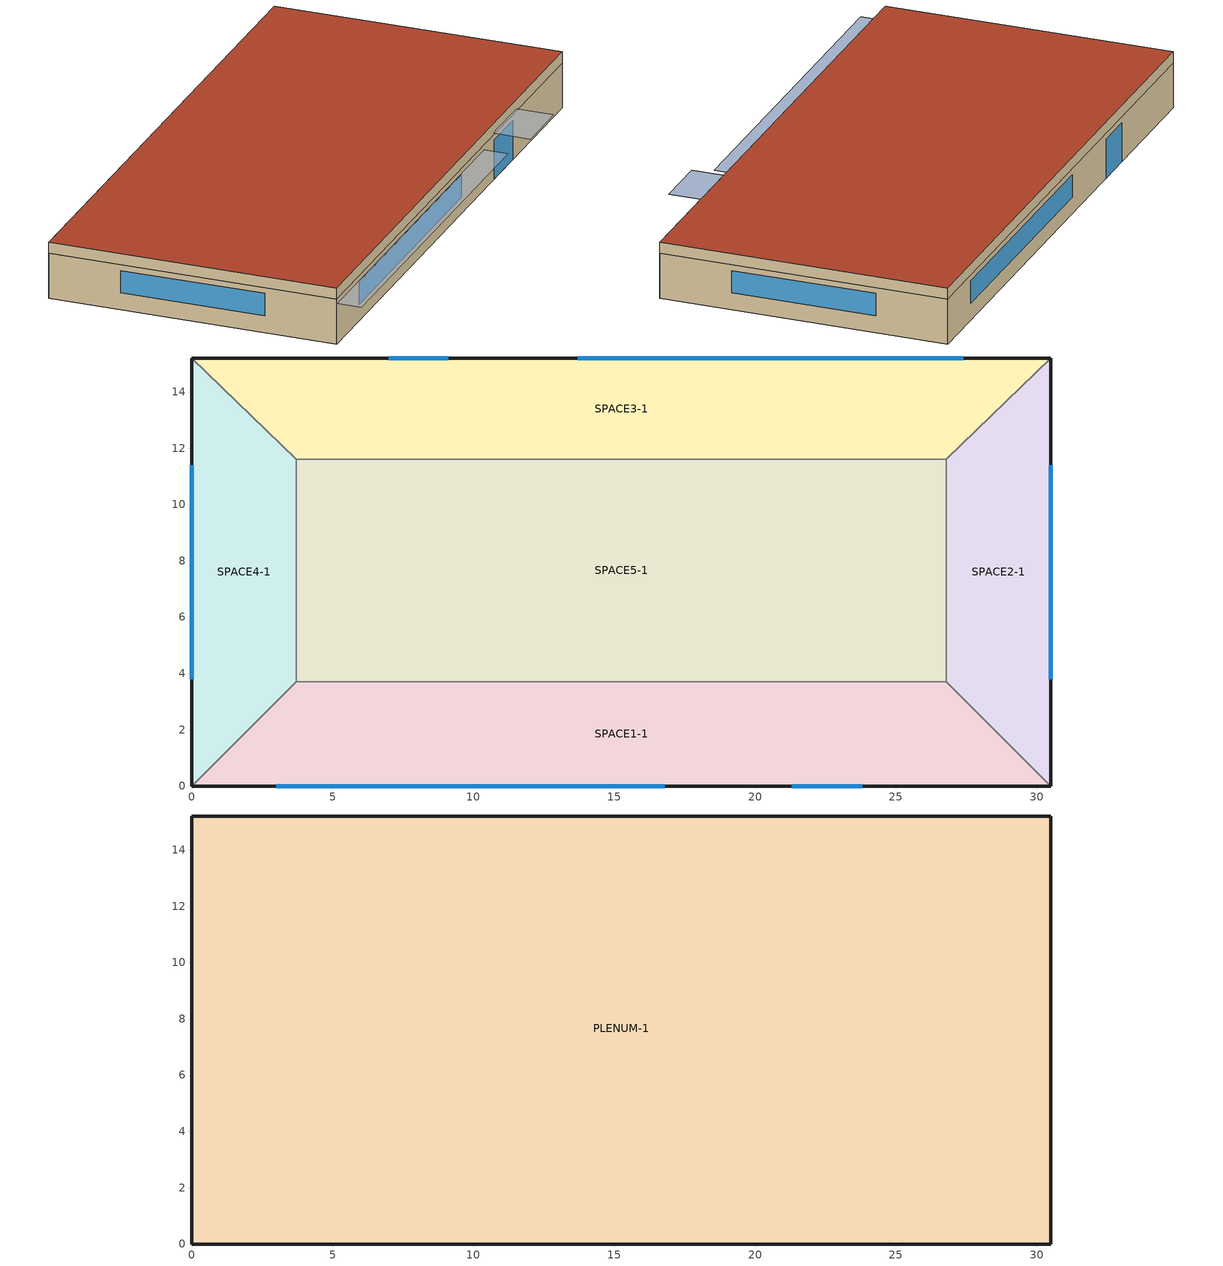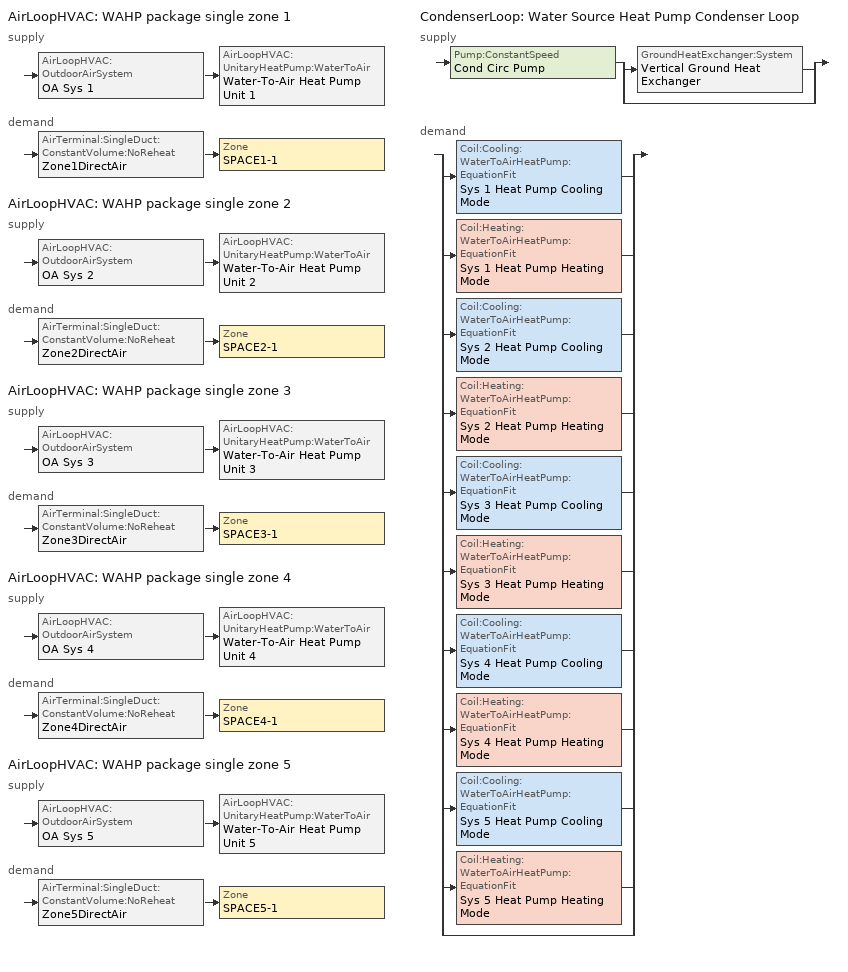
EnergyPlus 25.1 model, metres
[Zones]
SPACE1-1
 floor ground (FLOOR-SLAB-1): 26.8,3.7 30.5,0 0,0 3.7,3.7 z0
 wall outside (WALL-1): 0,0 30.5,0 z0:2.4
 wall to SPACE2-1 (INT-WALL-1): 30.5,0 26.8,3.7 z0:2.4
 wall to SPACE4-1 (INT-WALL-1): 3.7,3.7 0,0 z0:2.4
 wall to SPACE5-1 (INT-WALL-1): 26.8,3.7 3.7,3.7 z0:2.4
 window (Dbl Clr 3mm/13mm Air): 3,0 16.8,0 z0.9:2.1
 window (Sgl Grey 3mm): 21.3,0 23.8,0 z0:2.1
SPACE2-1
 floor ground (FLOOR-SLAB-1): 26.8,11.6 30.5,15.2 30.5,0 26.8,3.7 z0
 wall outside (WALL-1): 30.5,0 30.5,15.2 z0:2.4
 wall to SPACE3-1 (INT-WALL-1): 30.5,15.2 26.8,11.6 z0:2.4
 wall to SPACE5-1 (INT-WALL-1): 26.8,11.6 26.8,3.7 z0:2.4
 window (Dbl Clr 3mm/13mm Air): 30.5,3.8 30.5,11.4 z0.9:2.1
SPACE3-1
 floor ground (FLOOR-SLAB-1): 26.8,11.6 3.7,11.6 0,15.2 30.5,15.2 z0
 wall outside (WALL-1): 30.5,15.2 0,15.2 z0:2.4
 wall to SPACE4-1 (INT-WALL-1): 0,15.2 3.7,11.6 z0:2.4
 wall to SPACE5-1 (INT-WALL-1): 3.7,11.6 26.8,11.6 z0:2.4
 window (Dbl Clr 3mm/13mm Air): 27.4,15.2 13.7,15.2 z0.9:2.1
 window (Sgl Grey 3mm): 9.1,15.2 7,15.2 z0:2.1
SPACE4-1
 floor ground (FLOOR-SLAB-1): 3.7,3.7 0,0 0,15.2 3.7,11.6 z0
 wall outside (WALL-1): 0,15.2 0,0 z0:2.4
 wall to SPACE5-1 (INT-WALL-1): 3.7,3.7 3.7,11.6 z0:2.4
 window (Dbl Clr 3mm/13mm Air): 0,11.4 0,3.8 z0.9:2.1
SPACE5-1
 floor ground (FLOOR-SLAB-1): 26.8,11.6 26.8,3.7 3.7,3.7 3.7,11.6 z0
PLENUM-1
 floor to SPACE1-1 (CLNG-1): 26.8,3.7 30.5,0 0,0 3.7,3.7 z2.4
 floor to SPACE2-1 (CLNG-1): 26.8,11.6 30.5,15.2 30.5,0 26.8,3.7 z2.4
 floor to SPACE3-1 (CLNG-1): 26.8,11.6 3.7,11.6 0,15.2 30.5,15.2 z2.4
 floor to SPACE4-1 (CLNG-1): 3.7,3.7 0,0 0,15.2 3.7,11.6 z2.4
 floor to SPACE5-1 (CLNG-1): 26.8,11.6 26.8,3.7 3.7,3.7 3.7,11.6 z2.4
 wall outside (WALL-1): 0,0 30.5,0 30.5,15.2 0,15.2 0,0 z2.4:3
 roof outside (ROOF-1): 0,15.2 0,0 30.5,0 30.5,15.2 z3
shading: 0,-1.3 0,0 19.8,0 19.8,-1.3 z2.2; 21,-2 21,0 24.1,0 24.1,-2 z2.6
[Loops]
AirLoopHVAC 'WAHP package single zone 1'
 supply: AirLoopHVAC:OutdoorAirSystem 'OA Sys 1' > AirLoopHVAC:UnitaryHeatPump:WaterToAir 'Water-To-Air Heat Pump Unit 1'
 demand: AirTerminal:SingleDuct:ConstantVolume:NoReheat 'Zone1DirectAir' > Zone 'SPACE1-1'
AirLoopHVAC 'WAHP package single zone 2'
 supply: AirLoopHVAC:OutdoorAirSystem 'OA Sys 2' > AirLoopHVAC:UnitaryHeatPump:WaterToAir 'Water-To-Air Heat Pump Unit 2'
 demand: AirTerminal:SingleDuct:ConstantVolume:NoReheat 'Zone2DirectAir' > Zone 'SPACE2-1'
AirLoopHVAC 'WAHP package single zone 3'
 supply: AirLoopHVAC:OutdoorAirSystem 'OA Sys 3' > AirLoopHVAC:UnitaryHeatPump:WaterToAir 'Water-To-Air Heat Pump Unit 3'
 demand: AirTerminal:SingleDuct:ConstantVolume:NoReheat 'Zone3DirectAir' > Zone 'SPACE3-1'
AirLoopHVAC 'WAHP package single zone 4'
 supply: AirLoopHVAC:OutdoorAirSystem 'OA Sys 4' > AirLoopHVAC:UnitaryHeatPump:WaterToAir 'Water-To-Air Heat Pump Unit 4'
 demand: AirTerminal:SingleDuct:ConstantVolume:NoReheat 'Zone4DirectAir' > Zone 'SPACE4-1'
AirLoopHVAC 'WAHP package single zone 5'
 supply: AirLoopHVAC:OutdoorAirSystem 'OA Sys 5' > AirLoopHVAC:UnitaryHeatPump:WaterToAir 'Water-To-Air Heat Pump Unit 5'
 demand: AirTerminal:SingleDuct:ConstantVolume:NoReheat 'Zone5DirectAir' > Zone 'SPACE5-1'
CondenserLoop 'Water Source Heat Pump Condenser Loop'
 supply: Pump:ConstantSpeed 'Cond Circ Pump' > split
  | GroundHeatExchanger:System 'Vertical Ground Heat Exchanger'
  | bypass
 demand: split
  | Coil:Cooling:WaterToAirHeatPump:EquationFit 'Sys 1 Heat Pump Cooling Mode'
  | Coil:Heating:WaterToAirHeatPump:EquationFit 'Sys 1 Heat Pump Heating Mode'
  | Coil:Cooling:WaterToAirHeatPump:EquationFit 'Sys 2 Heat Pump Cooling Mode'
  | Coil:Heating:WaterToAirHeatPump:EquationFit 'Sys 2 Heat Pump Heating Mode'
  | Coil:Cooling:WaterToAirHeatPump:EquationFit 'Sys 3 Heat Pump Cooling Mode'
  | Coil:Heating:WaterToAirHeatPump:EquationFit 'Sys 3 Heat Pump Heating Mode'
  | Coil:Cooling:WaterToAirHeatPump:EquationFit 'Sys 4 Heat Pump Cooling Mode'
  | Coil:Heating:WaterToAirHeatPump:EquationFit 'Sys 4 Heat Pump Heating Mode'
  | Coil:Cooling:WaterToAirHeatPump:EquationFit 'Sys 5 Heat Pump Cooling Mode'
  | Coil:Heating:WaterToAirHeatPump:EquationFit 'Sys 5 Heat Pump Heating Mode'
  | bypass
[Building]
Building: North Axis {deg}=30; Terrain=City; Loads Convergence Tolerance Value {W}=0.04; Temperature Convergence Tolerance Value {deltaC}=0.4; Solar Distribution=FullExterior; Maximum Number of Warmup Days=25; Minimum Number of Warmup Days=6
[Site:Location]
CHICAGO_IL_USA TMY2-94846: Latitude {deg}=41.78; Longitude {deg}=-87.75; Time Zone {hr}=-6; Elevation {m}=190
[SizingPeriod:DesignDay] Day of Month=21; Humidity Condition Type=Wetbulb; Barometric Pressure {Pa}=99063; Rain Indicator=No; Snow Indicator=No; Daylight Saving Time Indicator=No; Solar Model Indicator=ASHRAEClearSky
Name | Month | Day Type | Maximum Dry-Bulb Temperature {C} | Daily Dry-Bulb Temperature Range {deltaC} | Wetbulb or DewPoint at Maximum Dry-Bulb {C} | Wind Speed {m/s} | Wind Direction {deg} | Sky Clearness
CHICAGO_IL_USA Annual Cooling 1% Design Conditions DB/MCWB | 7 | SummerDesignDay | 31.5 | 10.7 | 23 | 5.3 | 230 | 1
CHICAGO_IL_USA Annual Heating 99% Design Conditions DB | 1 | WinterDesignDay | -17.3 | 0 | -17.3 | 4.9 | 270 | 0
[Site:GroundTemperature:BuildingSurface]
20.03, 20.03, 20.13, 20.3, 20.43, 20.52, 20.62, 20.77, 20.78, 20.55, 20.44, 20.2
[Site:GroundTemperature:Deep]
16.5, 16.5, 16.5, 16.5, 16.5, 16.5, 16.5, 16.5, 16.5, 16.5, 16.5, 16.5
[Site:GroundTemperature:Undisturbed:KusudaAchenbach]
Vertical Ground Heat Exchanger Ground Temps: 0.692626, 920, 2551.09, 13.375, 3.2, 8
[Material] Thermal Absorptance=0.9
Name | Roughness | Thickness {m} | Conductivity {W/m-K} | Density {kg/m3} | Specific Heat {J/kg-K} | Solar Absorptance | Visible Absorptance
RG01 | Rough | 0.0127 | 1.442 | 881 | 1674 | 0.65 | 0.65
BR01 | VeryRough | 0.0095 | 0.162 | 1121 | 1464 | 0.7 | 0.7
IN46 | VeryRough | 0.0762 | 0.023 | 24 | 1590 | 0.5 | 0.5
WD01 | MediumSmooth | 0.0191 | 0.115 | 513 | 1381 | 0.78 | 0.78
PW03 | MediumSmooth | 0.0127 | 0.115 | 545 | 1213 | 0.78 | 0.78
IN02 | Rough | 0.0901 | 0.043 | 10 | 837 | 0.75 | 0.75
GP01 | MediumSmooth | 0.0127 | 0.16 | 801 | 837 | 0.75 | 0.75
GP02 | MediumSmooth | 0.0159 | 0.16 | 801 | 837 | 0.75 | 0.75
CC03 | MediumRough | 0.1016 | 1.31 | 2243 | 837 | 0.65 | 0.65
[Material:NoMass]
MAT-CLNG-1: Roughness=Rough; Thermal Resistance {m2-K/W}=0.652259; Thermal Absorptance=0.65; Solar Absorptance=0.65; Visible Absorptance=0.65
[Material:AirGap]
AL21: Thermal Resistance {m2-K/W}=0.157
[Construction]
ROOF-1: RG01, BR01, IN46, WD01
WALL-1: WD01, PW03, IN02, GP01
CLNG-1: MAT-CLNG-1
FLOOR-SLAB-1: CC03
INT-WALL-1: GP02, AL21, GP02
Dbl Clr 3mm/13mm Air: CLEAR 3MM, AIR 13MM, CLEAR 3MM
Sgl Grey 3mm: GREY 3MM
[WindowMaterial:Gas]
AIR 13MM: Gas Type=Air; Thickness {m}=.0127
[WindowMaterial:Glazing] Optical Data Type=SpectralAverage; Thickness {m}=.003; Infrared Transmittance at Normal Incidence=0; Front Side Infrared Hemispherical Emissivity=.84; Back Side Infrared Hemispherical Emissivity=.84; Conductivity {W/m-K}=.9
Name | Solar Transmittance at Normal Incidence | Front Side Solar Reflectance at Normal Incidence | Back Side Solar Reflectance at Normal Incidence | Visible Transmittance at Normal Incidence | Front Side Visible Reflectance at Normal Incidence | Back Side Visible Reflectance at Normal Incidence
CLEAR 3MM | .837 | .075 | .075 | .898 | .081 | .081
GREY 3MM | .626 | .061 | .061 | .611 | .061 | .061
[Zone] Type=1; Multiplier=1
Name | Ceiling Height {m} | Volume {m3}
PLENUM-1 | 0.6096 | 283.2
SPACE1-1; SPACE3-1 | 2.4384 | 239.247
SPACE2-1; SPACE4-1 | 2.4384 | 103.311
SPACE5-1 | 2.4384 | 447.683
[ZoneInfiltration:DesignFlowRate] Schedule=INFIL-SCH; Design Flow Rate Calculation Method=flow/zone; Constant Term Coefficient=0; Temperature Term Coefficient=0; Velocity Term Coefficient=0.2237; Velocity Squared Term Coefficient=0
Name | Zone or ZoneList or Space or SpaceList | Design Flow Rate {m3/s}
SPACE1-1 Infiltration | SPACE1-1 | 0.167
SPACE2-1 Infiltration | SPACE2-1 | .0717
SPACE3-1 Infiltration | SPACE3-1 | 0.167
SPACE4-1 Infiltration | SPACE4-1 | .0717
SPACE5-1 Infiltration | SPACE5-1 | .31089
[People] Number of People Schedule=OCCUPY-1; Number of People Calculation Method=people; Fraction Radiant=0.3; Activity Level Schedule=ActSchd
Name | Zone or ZoneList or Space or SpaceList | Number of People
SPACE1-1 People | SPACE1-1 | 11
SPACE2-1 People | SPACE2-1 | 5
SPACE3-1 People | SPACE3-1 | 11
SPACE4-1 People | SPACE4-1 | 5
SPACE5-1 People | SPACE5-1 | 20
[Lights] Schedule=LIGHTS-1; Design Level Calculation Method=LightingLevel; Return Air Fraction=0.2; Fraction Radiant=0.59; Fraction Visible=0.2; Fraction Replaceable=0
Name | Zone or ZoneList or Space or SpaceList | Lighting Level {W}
SPACE1-1 Lights | SPACE1-1 | 1584
SPACE2-1 Lights | SPACE2-1 | 684
SPACE3-1 Lights | SPACE3-1 | 1584
SPACE4-1 Lights | SPACE4-1 | 684
SPACE5-1 Lights | SPACE5-1 | 2964
[ElectricEquipment] Schedule=EQUIP-1; Design Level Calculation Method=EquipmentLevel; Fraction Latent=0; Fraction Radiant=0.3; Fraction Lost=0
Name | Zone or ZoneList or Space or SpaceList | Design Level {W}
SPACE1-1 Elec Equipment | SPACE1-1 | 1056
SPACE2-1 Elec Equipment | SPACE2-1 | 456
SPACE3-1 Elec Equipment | SPACE3-1 | 1056
SPACE4-1 Elec Equipment | SPACE4-1 | 456
SPACE5-1 Elec Equipment | SPACE5-1 | 1976
[Sizing:Zone] Zone Cooling Design Supply Air Temperature Input Method=SupplyAirTemperature; Zone Cooling Design Supply Air Temperature {C}=14; Zone Heating Design Supply Air Temperature Input Method=SupplyAirTemperature; Zone Heating Design Supply Air Temperature {C}=50; Zone Cooling Design Supply Air Humidity Ratio {kgWater/kgDryAir}=0.009; Zone Heating Design Supply Air Humidity Ratio {kgWater/kgDryAir}=0.004; Zone Heating Sizing Factor=0; Zone Cooling Sizing Factor=0; Cooling Design Air Flow Method=DesignDay; Cooling Design Air Flow Rate {m3/s}=0; Heating Design Air Flow Method=DesignDay; Heating Design Air Flow Rate {m3/s}=0; Account for Dedicated Outdoor Air System=No; Dedicated Outdoor Air System Control Strategy=NeutralSupplyAir; Dedicated Outdoor Air Low Setpoint Temperature for Design {C}=autosize; Dedicated Outdoor Air High Setpoint Temperature for Design {C}=autosize
Name | Design Specification Outdoor Air Object
SPACE1-1 | SZ DSOA SPACE1-1
SPACE2-1 | SZ DSOA SPACE2-1
SPACE3-1 | SZ DSOA SPACE3-1
SPACE4-1 | SZ DSOA SPACE4-1
SPACE5-1 | SZ DSOA SPACE5-1
[DesignSpecification:OutdoorAir] Outdoor Air Method=flow/person; Outdoor Air Flow per Person {m3/s-person}=0.00944; Outdoor Air Flow per Zone Floor Area {m3/s-m2}=0; Outdoor Air Flow per Zone {m3/s}=0
SZ DSOA SPACE1-1; SZ DSOA SPACE2-1; SZ DSOA SPACE3-1; SZ DSOA SPACE4-1; SZ DSOA SPACE5-1
[AirLoopHVAC] Design Supply Air Flow Rate {m3/s}=1
WAHP package single zone 1; WAHP package single zone 2; WAHP package single zone 3; WAHP package single zone 4; WAHP package single zone 5
[AvailabilityManager:Scheduled]
Name | Schedule
Heat Pump 1 Avail; Heat Pump 2 Avail; Heat Pump 3 Avail; Heat Pump 4 Avail; Heat Pump 5 Avail | FanAndCoilAvailSched
Outdoor Air 1 Avail; Outdoor Air 2 Avail; Outdoor Air 3 Avail; Outdoor Air 4 Avail; Outdoor Air 5 Avail | OutdoorAirAvailSched
[Controller:OutdoorAir] Maximum Outdoor Air Flow Rate {m3/s}=1; Economizer Control Type=NoEconomizer; Economizer Control Action Type=ModulateFlow; Lockout Type=NoLockout; Minimum Limit Type=FixedMinimum; Minimum Outdoor Air Schedule=OAFractionSched
Name | Minimum Outdoor Air Flow Rate {m3/s}
OA Controller 1; OA Controller 3 | 0.1
OA Controller 2; OA Controller 4 | 0.05
OA Controller 5 | 0.2
[ZoneControl:Thermostat] Control Type Schedule=Dual Zone Control Type Sched
Name | Zone or ZoneList | Control 1
Zone 1 Thermostat | SPACE1-1 | Dual Setpoint Sched 1
Zone 2 Thermostat | SPACE2-1 | Dual Setpoint Sched 2
Zone 3 Thermostat | SPACE3-1 | Dual Setpoint Sched 3
Zone 4 Thermostat | SPACE4-1 | Dual Setpoint Sched 4
Zone 5 Thermostat | SPACE5-1 | Dual Setpoint Sched 5
[ThermostatSetpoint:DualSetpoint] Heating Setpoint Temperature Schedule=Heating Setpoints; Cooling Setpoint Temperature Schedule=Cooling Setpoints
Dual Setpoint Sched 1; Dual Setpoint Sched 2; Dual Setpoint Sched 3; Dual Setpoint Sched 4; Dual Setpoint Sched 5
[Zone equipment]
SPACE1-1: Zone1DirectAir
SPACE2-1: Zone2DirectAir
SPACE3-1: Zone3DirectAir
SPACE4-1: Zone4DirectAir
SPACE5-1: Zone5DirectAir
[AirTerminal:SingleDuct:ConstantVolume:NoReheat] Availability Schedule=FanAndCoilAvailSched; Maximum Air Flow Rate {m3/s}=1
Zone1DirectAir; Zone2DirectAir; Zone3DirectAir; Zone4DirectAir; Zone5DirectAir
[AirLoopHVAC:UnitaryHeatPump:WaterToAir] Availability Schedule=FanAndCoilAvailSched; Supply Air Flow Rate {m3/s}=1; Heating Convergence=0.001; Cooling Convergence=0.001; Maximum Supply Air Temperature from Supplemental Heater {C}=50; Maximum Outdoor Dry-Bulb Temperature for Supplemental Heater Operation {C}=21; Fan Placement=BlowThrough; Supply Air Fan Operating Mode Schedule=ContinuousFanSch
Name | Controlling Zone or Thermostat Location | Supply Air Fan | Heating Coil | Cooling Coil | Supplemental Heating Coil
Water-To-Air Heat Pump Unit 1 | SPACE1-1 | Supply Fan 1 | Sys 1 Heat Pump Heating Mode | Sys 1 Heat Pump Cooling Mode | Heat Pump DX Supp Heating Coil 1
Water-To-Air Heat Pump Unit 2 | SPACE2-1 | Supply Fan 2 | Sys 2 Heat Pump Heating Mode | Sys 2 Heat Pump Cooling Mode | Heat Pump DX Supp Heating Coil 2
Water-To-Air Heat Pump Unit 3 | SPACE3-1 | Supply Fan 3 | Sys 3 Heat Pump Heating Mode | Sys 3 Heat Pump Cooling Mode | Heat Pump DX Supp Heating Coil 3
Water-To-Air Heat Pump Unit 4 | SPACE4-1 | Supply Fan 4 | Sys 4 Heat Pump Heating Mode | Sys 4 Heat Pump Cooling Mode | Heat Pump DX Supp Heating Coil 4
Water-To-Air Heat Pump Unit 5 | SPACE5-1 | Supply Fan 5 | Sys 5 Heat Pump Heating Mode | Sys 5 Heat Pump Cooling Mode | Heat Pump DX Supp Heating Coil 5
[Coil:Cooling:WaterToAirHeatPump:EquationFit] Rated Air Flow Rate {m3/s}=1; Gross Rated Cooling COP {W/W}=7.00776; Rated Entering Water Temperature {C}=30; Rated Entering Air Dry-Bulb Temperature {C}=27; Rated Entering Air Wet-Bulb Temperature {C}=19; Total Cooling Capacity Curve=TotCoolCapCurve; Sensible Cooling Capacity Curve=CoolSensCapCurve; Cooling Power Consumption Curve=CoolPowCurve; Part Load Fraction Correlation Curve=HPACCOOLPLFFPLR; Nominal Time for Condensate Removal to Begin {s}=0; Ratio of Initial Moisture Evaporation Rate and Steady State Latent Capacity=0; Maximum Cycling Rate {cycles/hr}=2.5; Latent Capacity Time Constant {s}=60; Fan Delay Time {s}=60
Name | Rated Water Flow Rate {m3/s} | Gross Rated Total Cooling Capacity {W} | Gross Rated Sensible Cooling Capacity {W}
Sys 1 Heat Pump Cooling Mode; Sys 3 Heat Pump Cooling Mode | 0.00165 | 23125.6 | 16267.06
Sys 2 Heat Pump Cooling Mode; Sys 4 Heat Pump Cooling Mode | 0.00165 | 11562.8 | 8133.53
Sys 5 Heat Pump Cooling Mode | 0.0033 | 23125.59 | 16267
[Coil:Heating:WaterToAirHeatPump:EquationFit] Rated Air Flow Rate {m3/s}=1; Gross Rated Heating COP {W/W}=3.16705; Rated Entering Water Temperature {C}=20; Rated Entering Air Dry-Bulb Temperature {C}=20; Ratio of Rated Heating Capacity to Rated Cooling Capacity=1; Heating Capacity Curve=HeatCapCurve; Heating Power Consumption Curve=HeatPowCurve; Part Load Fraction Correlation Curve=HPACHEATPLFFPLR
Name | Rated Water Flow Rate {m3/s} | Gross Rated Heating Capacity {W}
Sys 1 Heat Pump Heating Mode; Sys 3 Heat Pump Heating Mode | 0.00165 | 19156.73
Sys 2 Heat Pump Heating Mode; Sys 4 Heat Pump Heating Mode | 0.00165 | 10078.4
Sys 5 Heat Pump Heating Mode | 0.0033 | 19156.73
[Fan:OnOff] Availability Schedule=FanAndCoilAvailSched; Fan Total Efficiency=0.5; Pressure Rise {Pa}=300; Maximum Flow Rate {m3/s}=1; Motor Efficiency=0.9; Motor In Airstream Fraction=1
Supply Fan 1; Supply Fan 2; Supply Fan 3; Supply Fan 4; Supply Fan 5
[Coil:Heating:Fuel] Availability Schedule=FanAndCoilAvailSched; Fuel Type=NaturalGas; Burner Efficiency=0.8; Nominal Capacity {W}=32000
Heat Pump DX Supp Heating Coil 1; Heat Pump DX Supp Heating Coil 2; Heat Pump DX Supp Heating Coil 3; Heat Pump DX Supp Heating Coil 4; Heat Pump DX Supp Heating Coil 5
[CondenserLoop]
Water Source Heat Pump Condenser Loop: Fluid Type=Water; Condenser Equipment Operation Scheme=Tower Loop Operation; Maximum Loop Temperature {C}=80; Minimum Loop Temperature {C}=10; Maximum Loop Flow Rate {m3/s}=0.0099; Minimum Loop Flow Rate {m3/s}=0; Condenser Loop Volume {m3}=autocalculate; Load Distribution Scheme=SequentialLoad
[SetpointManager:FollowGroundTemperature]
MyCondenserControl: Control Variable=Temperature; Offset Temperature Difference {deltaC}=0; Maximum Setpoint Temperature {C}=80; Minimum Setpoint Temperature {C}=10; Setpoint Node or NodeList=Condenser Supply Outlet Node
[CondenserEquipmentOperationSchemes]
Tower Loop Operation: Control Scheme 1=Year Round Tower Operation; Control Scheme 1 Schedule=ON
[PlantEquipmentOperation:Uncontrolled]
Year Round Tower Operation: Equipment List=All Towers
[CondenserEquipmentList]
All Towers: Vertical Ground Heat Exchanger
[GroundHeatExchanger:System]
Vertical Ground Heat Exchanger: Design Flow Rate {m3/s}=0.0033; Undisturbed Ground Temperature Model Type=Site:GroundTemperature:Undisturbed:KusudaAchenbach; Undisturbed Ground Temperature Model=Vertical Ground Heat Exchanger Ground Temps; Ground Thermal Conductivity {W/m-K}=0.692626; Ground Thermal Heat Capacity {J/m3-K}=2.347e+06; GHE:Vertical:ResponseFactors Object=Vertical Ground Heat Exchanger g-functions
[GroundHeatExchanger:Vertical:Properties]
Vertical Ground Heat Exchanger Props: Depth of Top of Borehole {m}=1; Borehole Length {m}=76.2; Borehole Diameter {m}=0.127016; Grout Thermal Conductivity {W/m-K}=0.692626; Grout Thermal Heat Capacity {J/m3-K}=3.90E+06; Pipe Thermal Conductivity {W/m-K}=0.391312; Pipe Thermal Heat Capacity {J/m3-K}=1.542e+06; Pipe Outer Diameter {m}=0.0266667; Pipe Thickness {m}=0.00241285; U-Tube Distance {m}=0.051225
[GroundHeatExchanger:ResponseFactors]
Vertical Ground Heat Exchanger g-functions: GHE:Vertical:Properties Object=Vertical Ground Heat Exchanger Props; Number of Boreholes=120; G-Function Reference Ratio=0.0005; g-Function Ln(T/Ts) Value 1=-15.2996; g-Function g Value 1=-0.348322; g-Function Ln(T/Ts) Value 2=-14.201; g-Function g Value 2=0.022208; g-Function Ln(T/Ts) Value 3=-13.2202; g-Function g Value 3=0.412345; g-Function Ln(T/Ts) Value 4=-12.2086; g-Function g Value 4=0.867498; g-Function Ln(T/Ts) Value 5=-11.1888; g-Function g Value 5=1.357839; g-Function Ln(T/Ts) Value 6=-10.1816; g-Function g Value 6=1.852024; g-Function Ln(T/Ts) Value 7=-9.1815; g-Function g Value 7=2.345656; g-Function Ln(T/Ts) Value 8=-8.6809; g-Function g Value 8=2.593958; g-Function Ln(T/Ts) Value 9=-8.5; g-Function g Value 9=2.679; g-Function Ln(T/Ts) Value 10=-7.8; g-Function g Value 10=3.023; g-Function Ln(T/Ts) Value 11=-7.2; g-Function g Value 11=3.32; g-Function Ln(T/Ts) Value 12=-6.5; g-Function g Value 12=3.681; g-Function Ln(T/Ts) Value 13=-5.9; g-Function g Value 13=4.071; g-Function Ln(T/Ts) Value 14=-5.2; g-Function g Value 14=4.828; g-Function Ln(T/Ts) Value 15=-4.5; g-Function g Value 15=6.253; g-Function Ln(T/Ts) Value 16=-3.963; g-Function g Value 16=7.894; g-Function Ln(T/Ts) Value 17=-3.27; g-Function g Value 17=11.82; g-Function Ln(T/Ts) Value 18=-2.864; g-Function g Value 18=15.117; g-Function Ln(T/Ts) Value 19=-2.577; g-Function g Value 19=18.006; g-Function Ln(T/Ts) Value 20=-2.171; g-Function g Value 20=22.887; g-Function Ln(T/Ts) Value 21=-1.884; g-Function g Value 21=26.924; g-Function Ln(T/Ts) Value 22=-1.191; g-Function g Value 22=38.004; g-Function Ln(T/Ts) Value 23=-0.497; g-Function g Value 23=49.919; g-Function Ln(T/Ts) Value 24=-0.274; g-Function g Value 24=53.407; g-Function Ln(T/Ts) Value 25=-0.051; g-Function g Value 25=56.632; g-Function Ln(T/Ts) Value 26=0.196; g-Function g Value 26=59.825; g-Function Ln(T/Ts) Value 27=0.419; g-Function g Value 27=62.349; g-Function Ln(T/Ts) Value 28=0.642; g-Function g Value 28=64.524; g-Function Ln(T/Ts) Value 29=0.873; g-Function g Value 29=66.412; g-Function Ln(T/Ts) Value 30=1.112; g-Function g Value 30=67.993; g-Function Ln(T/Ts) Value 31=1.335; g-Function g Value 31=69.162; g-Function Ln(T/Ts) Value 32=1.679; g-Function g Value 32=70.476; g-Function Ln(T/Ts) Value 33=2.028; g-Function g Value 33=71.361; g-Function Ln(T/Ts) Value 34=2.275; g-Function g Value 34=71.79; g-Function Ln(T/Ts) Value 35=3.003; g-Function g Value 35=72.511
[Pump:ConstantSpeed]
Cond Circ Pump: Design Flow Rate {m3/s}=.0099; Design Pump Head {Pa}=50000; Design Power Consumption {W}=600; Motor Efficiency=.87; Fraction of Motor Inefficiencies to Fluid Stream=0; Pump Control Type=CONTINUOUS
[Schedule:Compact]
OCCUPY-1: Through: 12/31, For: Weekdays SummerDesignDay WinterDesignDay, Until: 9:00, 0, Until: 12:00, 1, Until: 13:00, 0.8, Until: 14:00, 0.4, Until: 15:00, 0.8, Until: 17:00, 1, Until: 24:00, 0, For: AllOtherDays, Until: 24:00, 0
LIGHTS-1: Through: 12/31, For: Weekdays SummerDesignDay WinterDesignDay, Until: 9:00, 0.05, Until: 10:00, 0.9, Until: 11:00, 0.95, Until: 12:00, 1, Until: 13:00, 0.95, Until: 14:00, 0.8, Until: 15:00, 0.9, Until: 17:00, 1, Until: 24:00, 0.05, For: AllOtherDays, Until: 24:00, 0.05
EQUIP-1: Through: 12/31, For: Weekdays SummerDesignDay WinterDesignDay, Until: 9:00, 0.02, Until: 10:00, 0.4, Until: 15:00, 0.9, Until: 16:00, 0.8, Until: 17:00, 0.7, Until: 24:00, 0.02, For: CustomDay1 CustomDay2, Until: 9:00, 0.02, Until: 10:00, 0.4, Until: 15:00, 0.9, Until: 16:00, 0.8, Until: 17:00, 0.7, Until: 24:00, 0.02, For: AllOtherDays, Until: 24:00, 0.2
INFIL-SCH: Through: 3/31, For: Alldays, Until: 24:00, 1, Through: 10/31, For: Alldays, Until: 24:00, 1, Through: 12/31, For: Alldays, Until: 24:00, 1
ActSchd: Through: 12/31, For: Alldays, Until: 24:00, 117.24
On; ContinuousFanSch: Through: 12/31, For: AllDays, Until: 24:00, 1
FanAndCoilAvailSched: Through: 3/31, For: AllDays, Until: 24:00, 1, Through: 9/30, For: WeekDays summerdesignday winterdesignday, Until: 5:00, 0, Until: 19:00, 1, Until: 24:00, 0, For: AllotherDays, Until: 24:00, 0, Through: 12/31, For: AllDays, Until: 24:00, 1
OutdoorAirAvailSched: Through: 12/31, For: WeekDays summerdesignday winterdesignday, Until: 5:00, 0, Until: 19:00, 1, Until: 24:00, 0, For: AllotherDays, Until: 24:00, 0
OAFractionSched: Through: 12/31, For: AllDays, Until: 5:00, 0, Until: 19:00, 1, Until: 24:00, 0
Heating Setpoints: Through: 12/31, For: AllDays, Until:  5:00, 15, Until: 19:00, 20, Until: 24:00, 15
Cooling Setpoints: Through: 12/31, For: AllDays, Until:  5:00, 30, Until: 19:00, 24, Until: 24:00, 30
Dual Zone Control Type Sched: Through: 12/31, For: AllDays, Until: 24:00, 4
[Curve:Quadratic] Coefficient1 Constant=0.75; Coefficient2 x=0.25; Coefficient3 x**2=0; Minimum Value of x=0; Maximum Value of x=1
HPACCOOLPLFFPLR; HPACHEATPLFFPLR
[Curve:QuadLinear] Minimum Value of w=-100; Maximum Value of w=100; Minimum Value of x=-100; Maximum Value of x=100; Minimum Value of y=0; Maximum Value of y=100; Minimum Value of z=0; Maximum Value of z=100; Minimum Curve Output=0; Maximum Curve Output=38
Name | Coefficient1 Constant | Coefficient2 w | Coefficient3 x | Coefficient4 y | Coefficient5 z
TotCoolCapCurve | -1.68437 | 4.93321 | -2.31448 | 0.0514555 | 0.0208644
CoolPowCurve | -4.31576 | 0.641815 | 4.26563 | 0.13797 | -0.0513551
HeatCapCurve | -3.57735 | -0.628773 | 5.01227 | 0.0207636 | 0.0182818
HeatPowCurve | -6.29077 | 5.39333 | 1.68068 | -0.0426525 | 0.00958122
[Curve:QuintLinear]
CoolSensCapCurve: Coefficient1 Constant=4.93131; Coefficient2 v=16.0319; Coefficient3 w=-19.9285; Coefficient4 x=-0.807835; Coefficient5 y=0.481291; Coefficient6 z=0.0198285; Minimum Value of v=-100; Maximum Value of v=100; Minimum Value of w=-100; Maximum Value of w=100; Minimum Value of x=-100; Maximum Value of x=100; Minimum Value of y=0; Maximum Value of y=100; Minimum Value of z=0; Maximum Value of z=100; Minimum Curve Output=0; Maximum Curve Output=38
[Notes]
HeatPumpWaterToAirEquationFit.idf
Basic file description:  1 story building divided into 4 exterior and one interior conditioned zones and return plenum.
Highlights:              Examples ground source heat pumps serving a total of 5 zones. These heat pumps are modeled
modeled using the water to air heat pump 'equation fit' model  The heat pumps are attached to
a single water loop with a vertical ground loop heat exchanger.
Simulation Location/Run: CHICAGO_IL_USA_WMO_722020, 2 design days, 1 run period,
Run Control executes the design days
Location:                Chicago, IL
Design Days:             CHICAGO_IL_USA Annual Heating 99.6%, MaxDB=8°C
CHICAGO_IL_USA Annual Cooling (DB=>MWB) .4%, MaxDB=33.1°C MWB=25.3°C
Run Period (Weather File): full annual, CHICAGO_IL_USA TMY2-94846
Run Control:             Zone sizing with weather file run control
Building: Single floor rectangular building 100 ft x 50 ft. 5 zones - 4 exterior, 1 interior, zone height 8 feet.
Exterior zone depth is 12 feet. There is a 2 foot high return plenum: the overall building height is
10 feet. There are windows on all 4 facades; the south and north facades have glass doors.
The south facing glass is shaded by overhangs. The walls are woodshingle over plywood, R11 insulation,
and gypboard. The roof is a gravel built up roof with R-3 mineral board insulation and plywood sheathing.
The windows are double pane 6mm clear with 6mm air gap.  The window to wall ratio is approximately 0.29.
The south wall and door have overhangs.
The building is oriented 30 degrees east of north.
Floor Area:       463.6 m2 (5000 ft2)
Number of Floors: 1
Zone Description Details:
Internal gains description:     lighting is 1.5 watts/ft2, office equip is 1.0 watts/ft2. There is 1 occupant
per 100 ft2 of floor area. The infiltration is constant in winter months.
Interzone Surfaces:             6 interzone surfaces (see diagram)
Internal Mass:                  None
Windows:                        4 ea.: 1) Double pane clear, 3mm glass, 13mm air gap
2) Double pane clear, 3mm glass, 13mm argon gap
3) Double pane clear, 6mm glass, 6mm air gap
4) Double pane lowE,  6mm lowE glass outside, 6mm air gap, 6mm clear glass
Doors:                          2 ea.:    Single pane grey,  3mm glass
Detached Shading:               None
Daylight:                       None
Natural Ventilation:            None
Compact Schedules:              Yes
HVAC:                           Water to air Heat pump using a single air loop serving 3 zones.  Heat pump configured with
a blow through fan, heat pump defrost is timed using a resistive heating element.
Heating set point during winter months is 20 C during occupied hours,
15 C set-back otherwise.  Cooling set point at 24 C during occupied hours only.
Cooling coil off all winter.
Zonal Equipment:                DIRECT AIR
Central Air Handling Equipment: Yes
System Equipment Autosize:      No (condenser loop volumes are autosized)
Purchased Cooling:              No
Purchased Heating:              No
Purchased Chilled Water:        No
Purchased Hot Water:            No
Coils:                          Water-source direct expansion heat pump
Pumps:                          Pump:ConstantSpeed
Boilers:                        None
Chillers:                       None
Towers:                         None
Heat Pumps:                     Water to air heat pump for both heating and cooling.
GLHE:                           Rectangular bore field with 120 bore holes each 76.2 mt deep.
Standard Reports:               None
Timestep or Hourly Variables:   Timestep
Time bins Report:               None
HTML Report:                    All Summary
Environmental Emissions:        None
Utility Tariffs:                None
